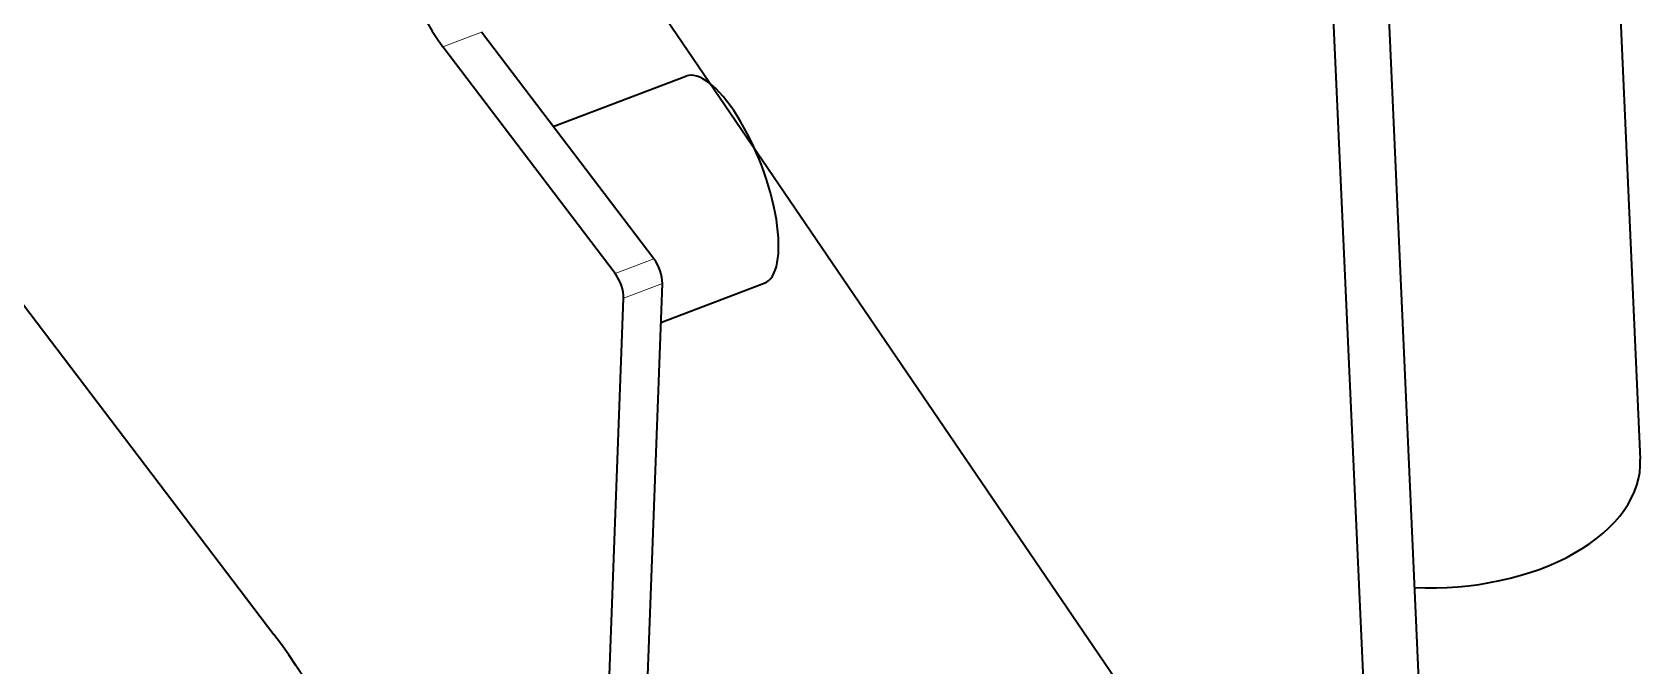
# Model space of a CAD drawing. Extents: x 23 to 417, y 3 to 294.
# Drawn here: x 331.34 to 340.06, y 99.04 to 102.47 of the extents above; entities that cross this region are included whole.
import ezdxf

# ---------------------------------------------------------------- set-up
doc = ezdxf.new("R2010")
doc.units = 0
doc.layers.get('0').update_dxf_attribs({"lineweight": 13})

# ---------------------------------------------------------------- blocks, each defined once
blk = doc.blocks.new('BLOCK4677')
at = {"color": 7, "lineweight": 35}
blk.add_line((-32.073, 54.68), (31.23, -28.519), dxfattribs=at)
at = {"color": 7, "lineweight": 13, "ltscale": 0.028059}
for p, q in [((36.859, -12.208), (35.809, -12.605)), ((41.529, -18.346), (40.479, -18.743)), ((41.758, -19.012), (40.708, -19.41))]:
    blk.add_line(p, q, dxfattribs=at)
at = {"color": 7, "lineweight": 35, "ltscale": 0.192822}
for p, q in [((41.529, -18.346), (36.859, -12.208)), ((40.479, -18.743), (35.809, -12.605))]:
    blk.add_line(p, q, dxfattribs=at)
at = {"color": 7, "lineweight": 35, "ltscale": 0.096115}
blk.add_line((38.799, -14.758), (42.394, -13.396), dxfattribs=at)
at = {"color": 7, "lineweight": 35, "ltscale": 0.463429}
for p, q in [((41.067, -37.537), (41.758, -19.012)), ((40.017, -37.934), (40.708, -19.41))]:
    blk.add_line(p, q, dxfattribs=at)
at = {"color": 7, "lineweight": 35, "ltscale": 0.074867}
blk.add_line((41.719, -20.068), (44.519, -19.007), dxfattribs=at)
at = {"color": 7, "lineweight": 35}
for centre, major_axis, start_param, end_param in [((35.887, -10.514), (-1.062, 2.806), 0.697817, 2.268613), ((43.457, -16.202), (1.062, -2.806), 0.000022, 3.141615), ((40.466, -19.092), (-0.177, 0.468), 3.839823, 5.409792), ((41.516, -18.694), (-0.177, 0.468), 3.839823, 5.409792), ((30.969, -35.489), (-3.541, 9.352), 4.119481, 5.410206)]:
    blk.add_ellipse(centre, major_axis=major_axis, ratio=0.353829, start_param=start_param, end_param=end_param, dxfattribs=at)
blk = doc.blocks.new('BLOCK4776')
at = {"color": 7, "lineweight": 35}
for p, q in [((38.581, -73.784), (-16.1, 6.499)), ((45.103, -80.782), (41.545, -1.93)), ((43.619, -81.181), (40.061, -2.329))]:
    blk.add_line(p, q, dxfattribs=at)
at = {"color": 7, "lineweight": 35, "ltscale": 0.430722}
blk.add_line((49.869, -47.448), (50.646, -64.66), dxfattribs=at)
at = {"color": 7, "lineweight": 35}
blk.add_ellipse((45.252, -64.903), major_axis=(-5.395, -0.243), ratio=0.598205, start_param=1.410132, end_param=3.141611, dxfattribs=at)

msp = doc.modelspace()

# ---------------------------------------------------------------- block references
at = {"lineweight": 0, "xscale": 0.2, "yscale": 0.2, "zscale": 0.2}
for name, p in [('BLOCK4776', (329.9272, 113.0902)), ('BLOCK4677', (326.4037, 104.913))]:
    msp.add_blockref(name, p, dxfattribs=at)

doc.saveas('drawing.dxf')
